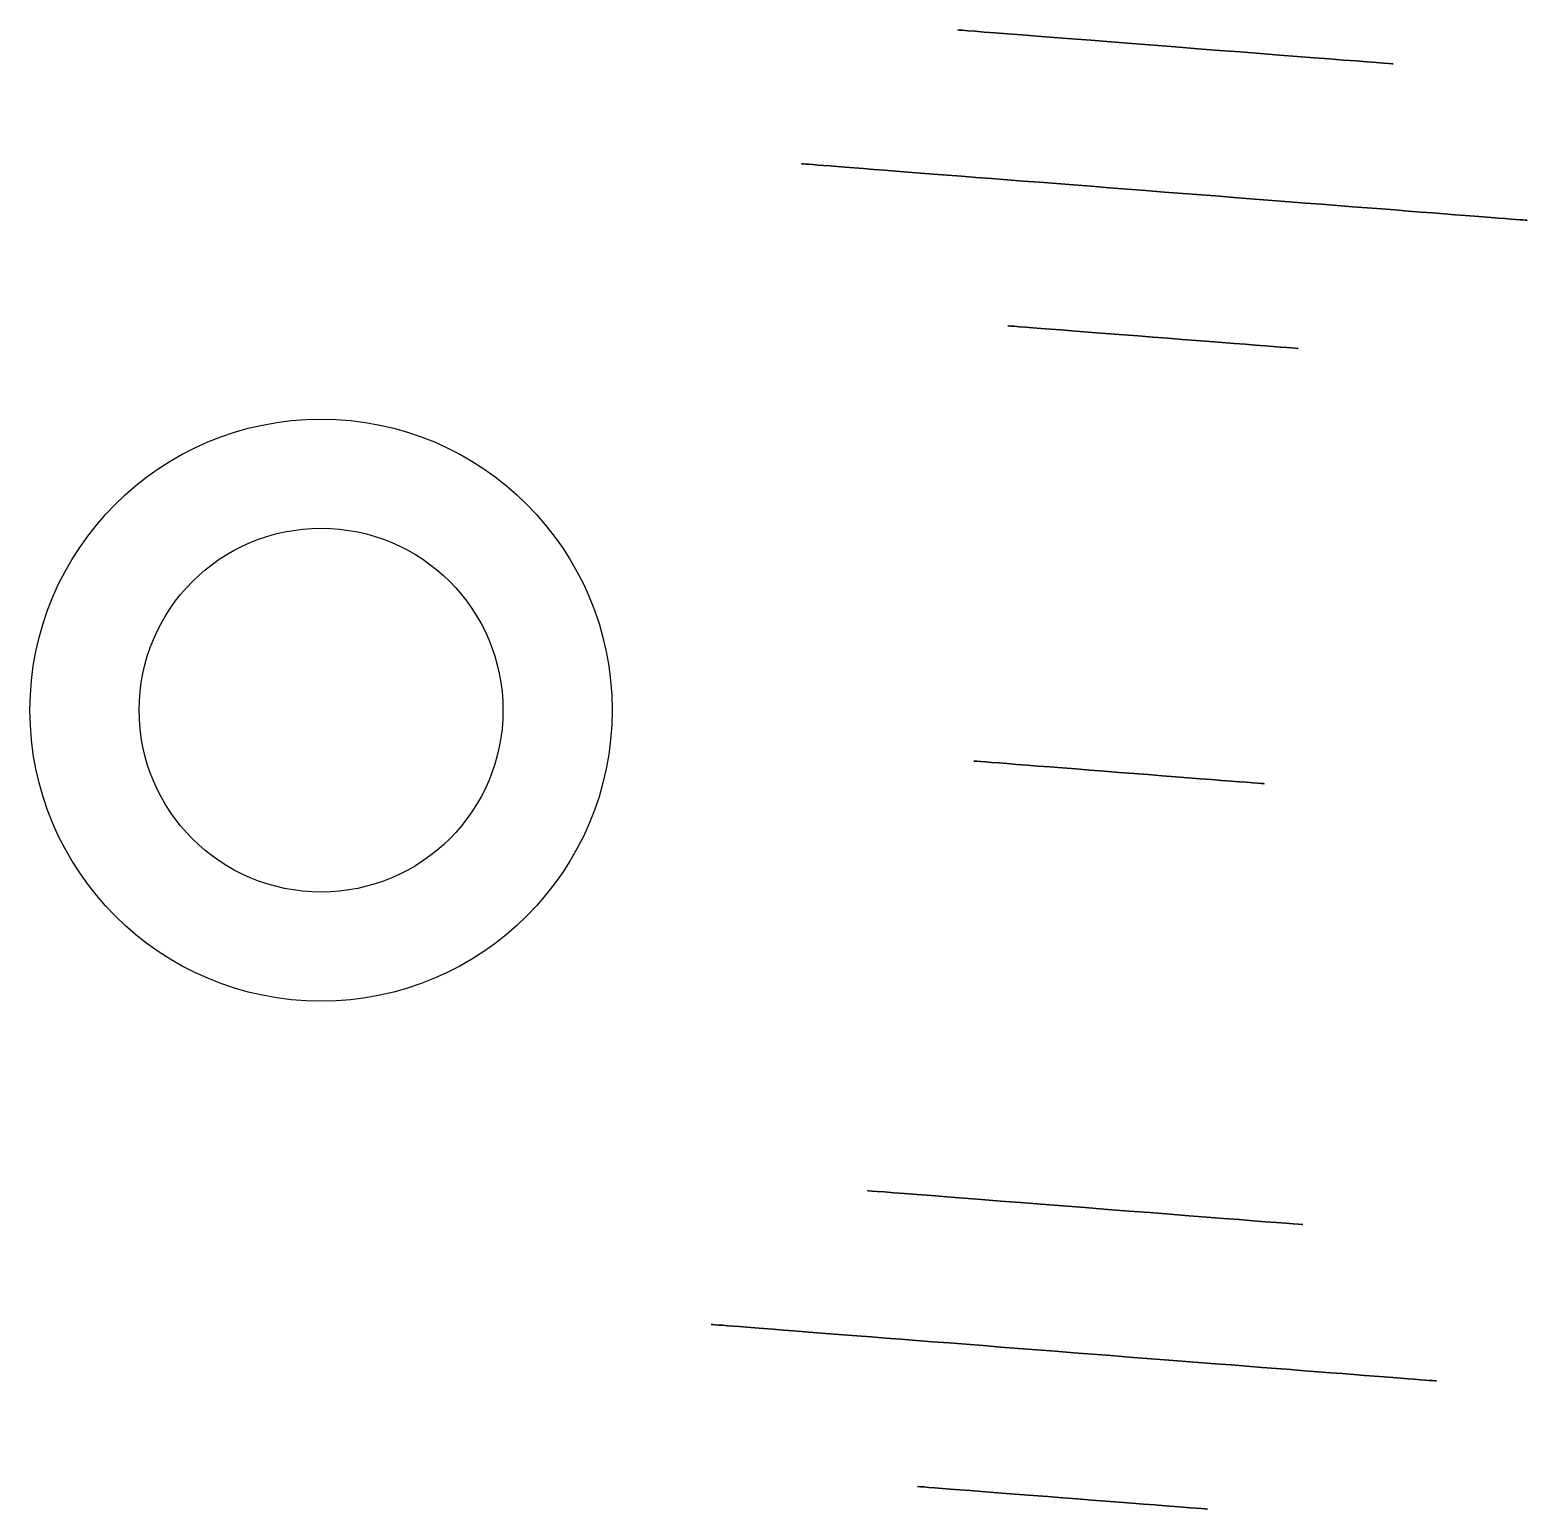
# Model space of a CAD drawing. Header units: millimetres. Extents: x 617.3 to 637.9, y 500.6 to 520.9.
import ezdxf

# ---------------------------------------------------------------- set-up
doc = ezdxf.new("R2010")
doc.units = ezdxf.units.MM

msp = doc.modelspace()

# ---------------------------------------------------------------- linework, layer by layer
at = {"extrusion": (0.077697, 0.996977, -6.16298e-33)}
for centre, radius in [((-590.658, -35, 568.257), 3), ((-590.658, -35, 566.257), 5), ((-590.658, -35, 564.257), 2), ((-590.658, -35, 552.257), 3), ((-590.658, -35, 550.257), 5), ((-590.658, -35, 548.257), 2)]:
    msp.add_circle(centre, radius, dxfattribs=at)
for centre, radius in [((621.281, 511.532, -10), 4), ((621.281, 511.532, -10), 2.5), ((621.281, 511.532, -20), 2.5)]:
    msp.add_circle(centre, radius)
at = {"extrusion": (0.077697, 0.996977, 0)}
msp.add_circle((-590.658, -20, 558.257), 2, dxfattribs=at)

doc.saveas('drawing.dxf')
